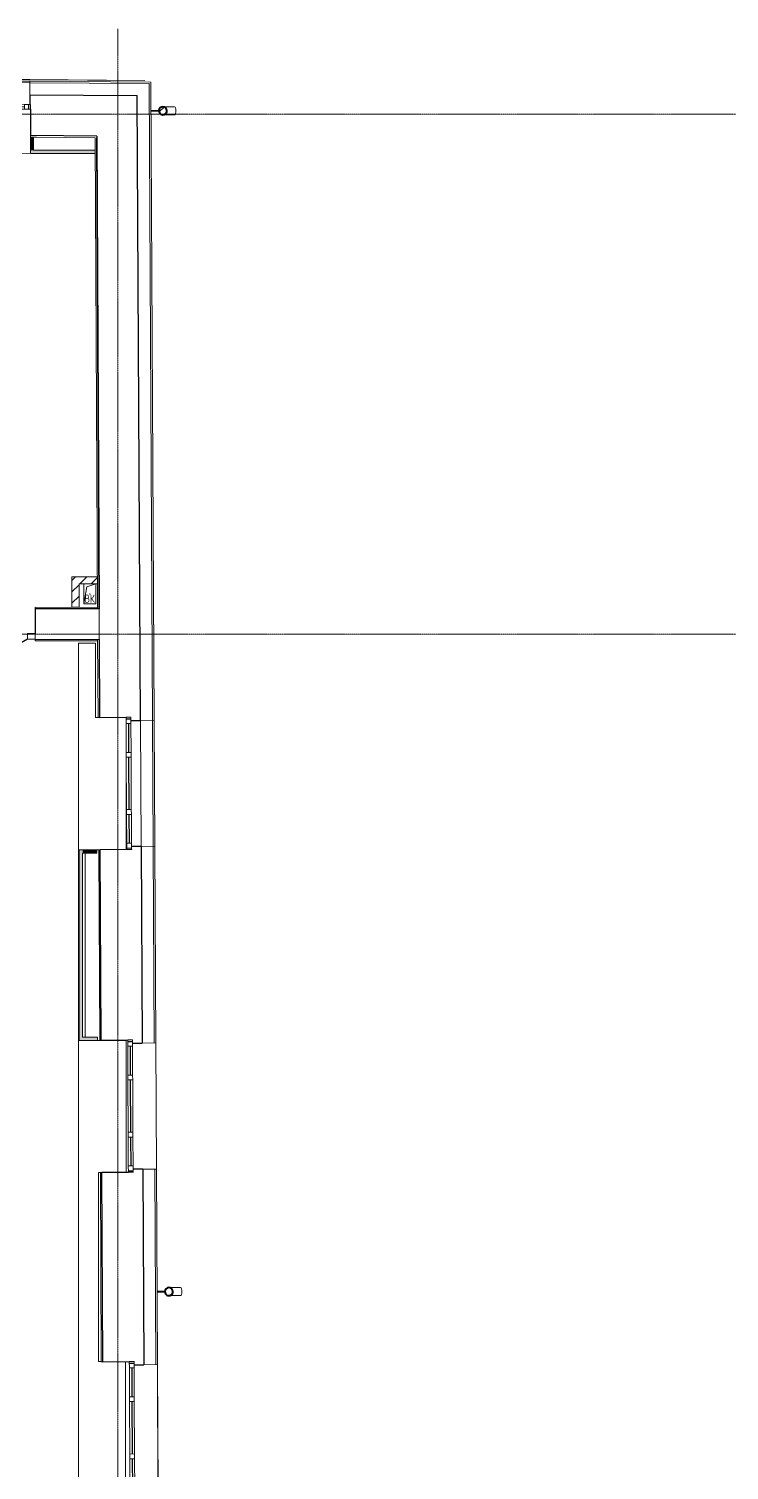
# Model space of a CAD drawing. Header units: millimetres. Extents: x 504091 to 2165846, y 135022 to 442887.
# Drawn here: x 707747 to 716499, y 296435 to 314444 of the extents above; entities that cross this region are included whole.
import ezdxf

# ---------------------------------------------------------------- set-up
doc = ezdxf.new("R2010")
doc.units = ezdxf.units.MM
doc.linetypes.add('ADSK_Линия сетки', pattern=[25, 20, -2.5, 0, -2.5])
doc.linetypes.add('осеваяX2', pattern=[4, 2.5, -0.5, 0.5, -0.5])
for name, color, linetype, lineweight in [('_ Окна', 7, 'Continuous', 30), ('Аннотация', 7, 'Continuous', 9), ('Двери', 7, 'Continuous', 20), ('Обобщенные модели', 7, 'Continuous', 18), ('Окна', 7, 'Continuous', 18), ('Оси', 165, 'осеваяX2', 13), ('Перекрытие', 7, 'Continuous', 18), ('Стены внутренние', 7, 'Continuous', 18), ('Стены наружные', 7, 'Continuous', 18), ('Стены несущие', 7, 'Continuous', 30), ('Стены отделка', 7, 'Continuous', 30), ('Стены штриховка', 7, 'Continuous', 18)]:
    doc.layers.add(name, color=color, linetype=linetype, lineweight=lineweight)
doc.styles.add('ГОСТ 2.304', font='CS_Gost2304.shx')
pattern_1 = [(45, (705858.08, 270333.52), (-70.71068, 70.71068), [])]

# ---------------------------------------------------------------- blocks, each defined once
blk = doc.blocks.new('GM_Отверстие прямоугольное _в плите_ - Отверстие-1400775-План 1-го этажа')
at = {"layer": 'Обобщенные модели'}
for p, q in [((-75, -125), (-75, 125)), ((-75, 125), (-75, -125)), ((-75, -125), (-37.5, 87.5)), ((-37.5, 87.5), (75, 125)), ((75, 125), (75, -125)), ((75, -125), (75, 125)), ((75, -125), (-75, -125)), ((-75, -125), (75, -125))]:
    blk.add_line(p, q, dxfattribs=at)
for start, end in [(360, 180), (180, 360), (60, 165), (300, 360), (195, 270)]:
    blk.add_arc((0, 0), 2.5, start, end, dxfattribs=at)
blk = doc.blocks.new('Водосток - Тип 1 _карниз больше 490мм_-5145492-План 1-го этажа')
at = {"layer": 'Обобщенные модели', "lineweight": 9}
h = blk.add_hatch(dxfattribs=at)
h.set_pattern_fill('FP_17', color=256, style=0, pattern_type=2)
h.set_pattern_definition([(134.709, (43192.47, -3623.99), (-106.60335, -105.52595), [])])
h.paths.add_polyline_path([(174, 149), (174, 171), (164, 191), (145, 206), (125, 210), (102, 204), (86, 191), (76, 171), (77, 147), (86, 129), (103, 115), (125, 110), (147, 115), (164, 129), (174, 149)])
at = {"layer": 'Обобщенные модели'}
for p, q in [((75, 306), (75, 264)), ((175, 264), (175, 306)), ((120, 109), (120, 11)), ((130, 11), (130, 109))]:
    blk.add_line(p, q, dxfattribs=at)
at = {"layer": 'Обобщенные модели', "flags": 128}
for points in [[(75, 173), (75, 174), (75, 177), (75, 180), (75, 183), (75, 186), (75, 190), (75, 193), (75, 197), (75, 201), (75, 205), (75, 210), (75, 214), (75, 219), (75, 224), (75, 229), (75, 234), (75, 239), (75, 245), (75, 250), (75, 256), (75, 261), (75, 264)], [(175, 264), (175, 258), (175, 252), (175, 247), (175, 242), (175, 236), (175, 231), (175, 226), (175, 221), (175, 216), (175, 212), (175, 207), (175, 203), (175, 199), (175, 195), (175, 191), (175, 188), (175, 184), (175, 181), (175, 178), (175, 175), (175, 173)]]:
    blk.add_lwpolyline(points, dxfattribs=at)
at = {"layer": 'Обобщенные модели'}
for start, end in [(90, 270), (270, 90)]:
    blk.add_arc((125, 160), 52, start, end, dxfattribs=at)
at = {"layer": 'Обобщенные модели', "lineweight": 40}
for start, end in [(90, 270), (270, 90)]:
    blk.add_arc((125, 160), 50, start, end, dxfattribs=at)
at = {"layer": 'Обобщенные модели'}
for start_param, end_param in [(4.712389, 6.283185), (3.141593, 4.712389)]:
    blk.add_ellipse((125, 306), major_axis=(-50, 0), ratio=0.309017, start_param=start_param, end_param=end_param, dxfattribs=at)
blk = doc.blocks.new('Водосток - Тип 1 _карниз больше 490мм_-5143036-План 1-го этажа')
at = {"layer": 'Обобщенные модели'}
for p, q in [((75, 306), (75, 264)), ((175, 264), (175, 306)), ((120, 109), (120, 11)), ((130, 11), (130, 109))]:
    blk.add_line(p, q, dxfattribs=at)
at = {"layer": 'Обобщенные модели', "flags": 128}
for points in [[(75, 173), (75, 174), (75, 177), (75, 180), (75, 183), (75, 186), (75, 190), (75, 193), (75, 197), (75, 201), (75, 205), (75, 210), (75, 214), (75, 219), (75, 224), (75, 229), (75, 234), (75, 239), (75, 245), (75, 250), (75, 256), (75, 261), (75, 264)], [(175, 264), (175, 258), (175, 252), (175, 247), (175, 242), (175, 236), (175, 231), (175, 226), (175, 221), (175, 216), (175, 212), (175, 207), (175, 203), (175, 199), (175, 195), (175, 191), (175, 188), (175, 184), (175, 181), (175, 178), (175, 175), (175, 173)]]:
    blk.add_lwpolyline(points, dxfattribs=at)
at = {"layer": 'Обобщенные модели'}
for start, end in [(90, 270), (270, 90)]:
    blk.add_arc((125, 160), 52, start, end, dxfattribs=at)
at = {"layer": 'Обобщенные модели', "lineweight": 40}
for start, end in [(90, 270), (270, 90)]:
    blk.add_arc((125, 160), 50, start, end, dxfattribs=at)
at = {"layer": 'Обобщенные модели'}
for start_param, end_param in [(4.712389, 6.283185), (3.141593, 4.712389)]:
    blk.add_ellipse((125, 306), major_axis=(-50, 0), ratio=0.309017, start_param=start_param, end_param=end_param, dxfattribs=at)
blk = doc.blocks.new('Дверь-Alumark_двупольная с глухим окном_S70 - 1600х2100 _алюм_ост_ Д12п-6262946-План 1-го этажа')
at = {"layer": 'Двери', "lineweight": 30}
for p, q in [((-580, 190), (195, 637)), ((830, 190), (384, 447))]:
    blk.add_line(p, q, dxfattribs=at)
at = {"layer": 'Двери'}
for p, q in [((-675, 190), (-675, 120)), ((-580, 190), (-675, 190)), ((-580, 120), (-580, 190)), ((830, 190), (830, 120)), ((925, 190), (830, 190)), ((925, 120), (925, 190)), ((-675, 120), (-580, 120)), ((830, 120), (925, 120))]:
    blk.add_line(p, q, dxfattribs=at)
blk = doc.blocks.new('окно трехпол с фрамугой - 1615-2300_h___нов_ ок-13-2116291-План 1-го этажа')
at = {"layer": '_ Окна', "lineweight": 18}
for p, q in [((-828, 75), (-828, 135)), ((-828, 135), (-748, 135)), ((-748, 75), (-828, 75)), ((-748, 135), (-748, 75)), ((-388, 75), (-388, 135)), ((-388, 135), (-328, 135)), ((-328, 75), (-388, 75)), ((-328, 135), (-328, 75)), ((327, 75), (327, 135)), ((327, 135), (387, 135)), ((387, 75), (327, 75)), ((387, 135), (387, 75)), ((747, 135), (747, 75)), ((827, 135), (747, 135)), ((747, 75), (827, 75)), ((827, 75), (827, 135))]:
    blk.add_line(p, q, dxfattribs=at)
at = {"layer": '_ Окна'}
for p, q in [((-808, 75), (-808, 135)), ((-748, 105), (-388, 105)), ((-328, 105), (327, 105)), ((387, 105), (747, 105)), ((807, 75), (807, 135))]:
    blk.add_line(p, q, dxfattribs=at)
at = {"layer": 'Окна'}
for p, q in [((-828, 135), (-828, 75)), ((-748, 135), (-828, 135)), ((-828, 75), (-748, 75)), ((-748, 135), (-388, 135)), ((-388, 75), (-748, 75)), ((-328, 135), (-388, 135)), ((-388, 75), (-328, 75)), ((-328, 135), (327, 135)), ((327, 75), (-328, 75)), ((387, 135), (327, 135)), ((327, 75), (387, 75)), ((387, 135), (747, 135)), ((747, 75), (387, 75)), ((827, 135), (747, 135)), ((747, 75), (827, 75)), ((827, 75), (827, 135))]:
    blk.add_line(p, q, dxfattribs=at)
blk = doc.blocks.new('окна_rehau_двупольное_2_фрамуги - 1460х2440 _нов_-2129136-План 1-го этажа')
at = {"layer": '_ Окна', "lineweight": 18}
for p, q in [((-750, 75), (-750, 135)), ((-750, 135), (-674, 135)), ((-674, 75), (-750, 75)), ((-674, 135), (-674, 75)), ((-38, 75), (-38, 135)), ((-38, 135), (38, 135)), ((38, 75), (-38, 75)), ((38, 135), (38, 75)), ((674, 135), (674, 75)), ((750, 135), (674, 135)), ((674, 75), (750, 75)), ((750, 75), (750, 135))]:
    blk.add_line(p, q, dxfattribs=at)
at = {"layer": '_ Окна'}
for p, q in [((-730, 75), (-730, 135)), ((-674, 105), (-38, 105)), ((38, 105), (674, 105)), ((730, 75), (730, 135))]:
    blk.add_line(p, q, dxfattribs=at)
at = {"layer": 'Окна'}
for p, q in [((-750, 135), (-750, 75)), ((-674, 135), (-750, 135)), ((-750, 75), (-674, 75)), ((-674, 135), (-38, 135)), ((-38, 75), (-674, 75)), ((38, 135), (-38, 135)), ((-38, 75), (38, 75)), ((38, 135), (674, 135)), ((674, 75), (38, 75)), ((750, 135), (674, 135)), ((674, 75), (750, 75)), ((750, 75), (750, 135))]:
    blk.add_line(p, q, dxfattribs=at)

msp = doc.modelspace()

# ---------------------------------------------------------------- hatches: boundary and pattern name
at = {"layer": 'Стены внутренние'}
for points in [[(707765.915, 312927.1978), (707805.915, 312927.1978), (707805.915, 313076.6228), (707765.915, 313076.6228), (707765.915, 313049.4876)], [(707765.915, 312887.1978), (708575.1112, 312887.1978), (708574.8148, 312927.1978), (707765.915, 312927.1978), (707765.915, 312887.4565)], [(708377.948, 301843.7678), (708417.948, 301843.7678), (708417.948, 304184.5394), (708377.948, 304184.5394)], [(708451.48, 304144.5394), (708595.25, 304144.5394), (708595.25, 304184.5394), (708417.948, 304184.5394), (708417.948, 304144.5394), (708448.3526, 304144.5394)], [(708377.948, 301803.7678), (708606.9446, 301803.7829), (708606.9446, 301843.7678), (708377.948, 301843.7678), (708377.948, 301803.7829)]]:
    msp.add_hatch(color=256, dxfattribs=at).paths.add_polyline_path(points)
at = {"layer": 'Стены внутренние', "lineweight": 9, "true_color": 0x005b00}
h = msp.add_hatch(dxfattribs=at)
h.set_pattern_fill('FP_8', color=98, style=0, pattern_type=2)
h.set_pattern_definition(pattern_1)
h.paths.add_polyline_path([(708333.9717, 307508.2134), (708603.1531, 307508.2134), (708602.7059, 307596.2134), (708285.9717, 307596.2134), (708285.9717, 307508.2134), (708329.8053, 307508.2134)])
h = msp.add_hatch(dxfattribs=at)
h.set_pattern_fill('FP_8', color=98, style=0, pattern_type=2)
h.set_pattern_definition(pattern_1)
h.paths.add_polyline_path([(708373.9717, 307216.2134), (708373.9717, 307508.2134), (708285.9717, 307508.2134), (708285.9717, 307216.2134), (708333.9717, 307216.2134)])

# ---------------------------------------------------------------- linework, layer by layer
at = {"layer": 'Оси', "linetype": 'ADSK_Линия сетки'}
for p, q in [((708857.643, 263323.4727), (708857.643, 314443.584)), ((694211.5079, 313378.5198), (761862.9306, 313378.5198)), ((694211.5079, 306878.5198), (761862.9306, 306878.5198))]:
    msp.add_line(p, q, dxfattribs=at)
at = {"layer": 'Перекрытие'}
for p, q in [((707767.643, 313303.885), (707767.643, 313438.888)), ((707767.643, 313076.6228), (707767.643, 313088.8802)), ((703286.703, 312893.6794), (707765.915, 312887.4589)), ((708580.948, 306768.5198), (708365.948, 306768.5198)), ((708365.948, 306768.5198), (708365.948, 291019.8615)), ((708580.948, 305840.4341), (708580.948, 306768.5198)), ((708961.6303, 305840.4341), (708580.948, 305840.4341)), ((708961.6303, 304187.6269), (708961.6303, 305840.4341)), ((708595.25, 304184.5394), (708620.047, 304184.5394)), ((708451.48, 301843.7678), (708451.48, 304144.5394)), ((708961.6303, 301803.7829), (708606.9446, 301803.7829)), ((708961.6303, 300155.7081), (708961.6303, 301803.7829)), ((708615.948, 297793.1976), (708615.948, 300154.467)), ((708615.948, 300154.467), (708717.4677, 300154.467)), ((708652.5335, 297793.1976), (708615.948, 297793.1976)), ((708956.7835, 296135.9244), (708956.7835, 297790.9458))]:
    msp.add_line(p, q, dxfattribs=at)
at = {"layer": 'Стены внутренние'}
for p, q in [((709141.8347, 305801.5636), (709149.83, 304228.584)), ((708632.1481, 301803.7829), (708632.1213, 301809.0546))]:
    msp.add_line(p, q, dxfattribs=at)
at = {"layer": 'Стены наружные'}
for p, q in [((707760.6978, 313807.9426), (706285.6805, 313817.8488)), ((706285.6873, 313818.8487), (707760.7045, 313808.9425)), ((707760.7661, 313768.9417), (706285.7994, 313778.8475)), ((706285.9337, 313798.8471), (707760.9004, 313788.9412)), ((709299.828, 304229.3464), (709291.8328, 305802.3261)), ((709311.8325, 305802.4277), (709319.8278, 304229.448)), ((709312.827, 305803.4328), (709320.8325, 304228.4531)), ((709340.3207, 300197.6335), (709332.3152, 301772.6131)), ((709333.3152, 301772.6182), (709341.3207, 300197.6385)), ((709360.7572, 296176.9783), (709352.7518, 297751.9579)), ((709353.7518, 297751.963), (709361.7572, 296176.9834))]:
    msp.add_line(p, q, dxfattribs=at)
at = {"layer": 'Стены несущие'}
for p, q in [((707759.7587, 313618.9451), (707758.9528, 313498.9478)), ((707759.7587, 313618.9451), (709102.1457, 313609.9296)), ((709141.8245, 305803.5636), (709102.1457, 313609.9296)), ((707768.5497, 313438.882), (707766.3334, 313108.8894)), ((708594.7141, 313103.326), (707766.3334, 313108.8894)), ((708594.7141, 313103.326), (708624.746, 307194.8823)), ((708624.7461, 307194.8706), (708594.8157, 313083.3249)), ((707826.4015, 307197.4881), (707825.3897, 306887.4897)), ((708624.746, 307194.8823), (707826.4015, 307197.4881)), ((707825.1613, 306817.4901), (708626.6776, 306814.874)), ((708626.6776, 306814.874), (708631.6278, 305840.9709)), ((708631.6278, 305840.9709), (708961.6236, 305842.6482)), ((709021.8261, 305802.9537), (709141.8245, 305803.5636)), ((708970.0356, 304187.6696), (708640.0399, 304185.9922)), ((708652.1211, 301809.1563), (708640.0399, 304185.9922)), ((709149.83, 304228.584), (709029.8315, 304227.974)), ((709030.0348, 304187.9745), (709030.045, 304185.9746)), ((709149.83, 304228.584), (709162.3178, 301771.749)), ((708652.1211, 301809.1563), (708982.1168, 301810.8336)), ((709042.3194, 301771.1391), (709162.3178, 301771.749)), ((708990.5289, 300155.855), (708660.5332, 300154.1777)), ((708672.5525, 297789.5011), (708660.5332, 300154.1777)), ((709170.3232, 300196.7694), (709050.3248, 300196.1594)), ((709050.5332, 300155.16), (709050.5281, 300156.16)), ((709170.3232, 300196.7694), (709182.7493, 297752.0938)), ((708672.5525, 297789.5011), (709002.5483, 297791.1784)), ((709062.7508, 297751.4839), (709182.7493, 297752.0938))]:
    msp.add_line(p, q, dxfattribs=at)
at = {"layer": 'Стены отделка', "lineweight": 9}
for p, q in [((707760.7661, 313768.9417), (707759.7587, 313618.9451)), ((707760.7045, 313808.9425), (707760.6978, 313807.9426)), ((707760.6978, 313807.9426), (709194.5546, 313798.3128)), ((709194.5613, 313799.3128), (707760.7045, 313808.9425)), ((707760.9004, 313788.9412), (707760.7661, 313768.9417)), ((709251.3902, 313758.9307), (707760.7661, 313768.9417)), ((709271.2895, 313778.7975), (707760.9004, 313788.9412)), ((709194.5546, 313798.3128), (709194.5613, 313799.3128)), ((709311.8223, 305804.4277), (709271.2895, 313778.7975)), ((709272.2898, 313778.6643), (709271.2898, 313778.6593)), ((709271.2898, 313778.6593), (709311.8271, 305803.4277)), ((709312.827, 305803.4328), (709272.2898, 313778.6643)), ((707765.915, 313076.6228), (707765.915, 312887.1978)), ((707805.915, 313076.6228), (707765.915, 313076.6228)), ((707766.3334, 313108.8894), (707766.1991, 313088.8898)), ((707766.1991, 313088.8898), (707843.7327, 313088.3691)), ((707766.3334, 313108.8894), (707766.3334, 313108.8894)), ((707805.915, 312927.1978), (707805.915, 313076.6228)), ((707843.7327, 313088.3691), (708574.8148, 313083.4592)), ((708574.8148, 313083.4592), (708604.7464, 307194.769)), ((708594.8157, 313083.3249), (708594.7141, 313103.326)), ((707765.915, 312887.1978), (708575.1112, 312887.1978)), ((708575.1112, 312927.1978), (707805.915, 312927.1978)), ((708575.1112, 312887.1978), (708575.1112, 312927.1978)), ((708285.9717, 307596.2134), (708285.9717, 307216.2134)), ((708603.8902, 307596.2134), (708285.9717, 307596.2134)), ((708603.8902, 307508.2134), (708603.8902, 307596.2134)), ((708373.9717, 307216.2134), (708373.9717, 307508.2134)), ((708373.9717, 307508.2134), (708603.8902, 307508.2134)), ((707826.4668, 307217.488), (707826.4015, 307197.4881)), ((707826.4015, 307197.4881), (708604.7469, 307194.9476)), ((708604.8122, 307214.9475), (707826.4668, 307217.488)), ((708285.9717, 307216.2134), (708373.9717, 307216.2134)), ((708604.7464, 307194.769), (708624.7461, 307194.8706)), ((708604.7469, 307194.9476), (708604.8122, 307214.9475)), ((707825.1613, 306817.4901), (707825.096, 306797.4902)), ((707825.096, 306797.4902), (708606.6131, 306794.9394)), ((708606.6131, 306794.9394), (708606.6784, 306814.9393)), ((708626.6776, 306814.874), (708606.6778, 306814.7724)), ((708606.6778, 306814.7724), (708611.6281, 305840.8692)), ((708611.6281, 305840.8692), (708631.6278, 305840.9709)), ((709141.8245, 305803.5636), (709311.8223, 305804.4277)), ((709311.8271, 305803.4277), (709312.827, 305803.4328)), ((708595.25, 304184.5394), (708377.948, 304184.5394)), ((708377.948, 304184.5394), (708377.948, 301803.7678)), ((708595.25, 304144.5394), (708595.25, 304184.5394)), ((708640.0399, 304185.9922), (708620.0401, 304185.8906)), ((708620.0401, 304185.8906), (708632.1213, 301809.0546)), ((709319.8278, 304229.448), (709149.83, 304228.584)), ((709149.83, 304228.584), (709149.83, 304228.584)), ((709299.828, 304229.3464), (709299.8382, 304227.3464)), ((709332.3156, 301772.6131), (709319.8278, 304229.448)), ((709320.8325, 304228.4531), (709319.8325, 304228.4481)), ((709319.8325, 304228.4481), (709332.3152, 301772.6131)), ((709333.3152, 301772.6182), (709320.8325, 304228.4531)), ((708417.948, 304144.5394), (708595.25, 304144.5394)), ((708417.948, 301843.7678), (708417.948, 304144.5394)), ((708606.9446, 301843.7678), (708417.948, 301843.7678)), ((708606.9446, 301803.7678), (708606.9446, 301843.7678)), ((708377.948, 301803.7678), (708606.9446, 301803.7678)), ((708632.1213, 301809.0546), (708652.1211, 301809.1563)), ((709162.3178, 301771.749), (709333.3152, 301772.6182)), ((708660.5332, 300154.1777), (708640.5334, 300154.076)), ((708640.5334, 300154.076), (708652.5528, 297789.3994)), ((709341.3207, 300197.6385), (709170.3232, 300196.7694)), ((709170.3232, 300196.7694), (709170.3232, 300196.7694)), ((709320.3213, 300197.5318), (709320.3264, 300196.5318)), ((709340.3207, 300197.6335), (709352.7518, 297751.9579)), ((709352.7471, 297752.9579), (709340.3211, 300197.6335)), ((709353.7518, 297751.963), (709341.3207, 300197.6385)), ((708652.5528, 297789.3994), (708672.5525, 297789.5011)), ((709182.7493, 297752.0938), (709352.7471, 297752.9579)), ((709352.7518, 297751.9579), (709353.7518, 297751.963))]:
    msp.add_line(p, q, dxfattribs=at)
at = {"layer": 'Стены штриховка'}
for p, q in [((709291.8226, 305804.326), (709251.3902, 313758.9307)), ((708626.6776, 306814.874), (708624.746, 307194.8823)), ((709299.8382, 304227.3464), (709312.3159, 301772.5115)), ((709320.3264, 300196.5318), (709332.7473, 297752.8563))]:
    msp.add_line(p, q, dxfattribs=at)

# ---------------------------------------------------------------- block references
at = {"layer": 'Двери', "rotation": 179.812991936315}
msp.add_blockref('Дверь-Alumark_двупольная с глухим окном_S70 - 1600х2100 _алюм_ост_ Д12п-6262946-План 1-го этажа', (707150.785, 307009.6922), dxfattribs=at)
at = {"layer": 'Обобщенные модели', "rotation": 270.2912255442424}
for name, p in [('Водосток - Тип 1 _карниз больше 490мм_-5145492-План 1-го этажа', (709262.4836, 313543.8486)), ('Водосток - Тип 1 _карниз больше 490мм_-5143036-План 1-го этажа', (709337.4788, 298789.3937))]:
    msp.add_blockref(name, p, dxfattribs=at)
at = {"layer": 'Обобщенные модели'}
msp.add_blockref('GM_Отверстие прямоугольное _в плите_ - Отверстие-1400775-План 1-го этажа', (708508.8902, 307383.2134), dxfattribs=at)
at = {"layer": 'Окна'}
for name, p, rotation in [('окна_rehau_двупольное_2_фрамуги - 1460х2440 _нов_-2129136-План 1-го этажа', (707018.0629, 313368.9205), 359.6152078770644), ('окно трехпол с фрамугой - 1615-2300_h___нов_ ок-13-2116291-План 1-го этажа', (708890.8306, 305014.7777), 270.2912255442423), ('окно трехпол с фрамугой - 1615-2300_h___нов_ ок-13-2116291-План 1-го этажа', (708911.3238, 300982.9631), 270.2912255442423), ('окно трехпол с фрамугой - 1615-2300_h___нов_ ок-13-2116291-План 1-го этажа', (708931.7553, 296963.3079), 270.2912255442423)]:
    msp.add_blockref(name, p, dxfattribs=dict(at, rotation=rotation))

# ---------------------------------------------------------------- texts
at = {"layer": 'Аннотация', "color": 251, "lineweight": 9, "true_color": 0x4b4b4b, "insert": (708442.1413, 307373.4225), "char_height": 100, "width": 156.348, "attachment_point": 1, "line_spacing_factor": 1.022766, "style": 'ГОСТ 2.304'}
msp.add_mtext('\\pt360,720,1080,1440,1800,2160,2520,2880,3240,3600,3960,4320,4680,5040,5400,5760,6120,6480,6840,7200,7560,7920,8280,8640,9000,9360,9720,10080,10440,10800,11160,11520;ВК', dxfattribs=at)

doc.saveas('drawing.dxf')
